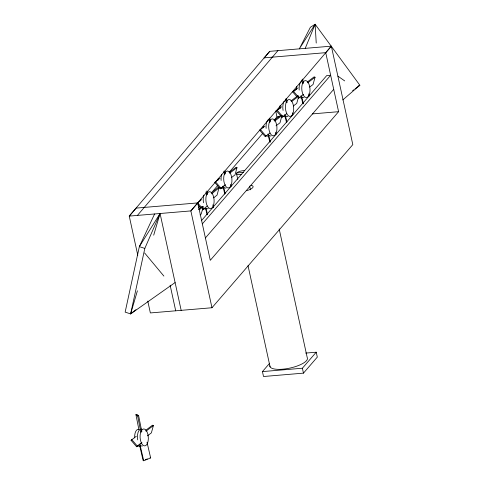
<?xml version="1.0" encoding="UTF-8"?>
<svg xmlns="http://www.w3.org/2000/svg" width="485" height="485" viewBox="0 0 485 485"><rect width="100%" height="100%" fill="white"/><g stroke="black" fill="none" stroke-linecap="round" stroke-linejoin="round"><path stroke-width="0.73" d="M154.6 213.964L139.347 246.629L125.148 312.116L130.623 313.904L144.821 248.417L160.056 213.509L181.166 310.339M217.765 185.476L211.351 192.909L218.104 187.465L219.008 187.877L217.074 195.079L213.697 197.819M198.335 209.393L202.312 206.38L203.209 206.792L201.202 214.055L200.062 214.916M145.67 430.347L152.49 425.187L153.381 425.6L151.381 432.862L147.398 435.876M229.278 172.405L236.104 167.24L236.995 167.658L234.989 174.921L231.581 177.498M274.28 120.286L281.1 115.121L281.997 115.539L279.99 122.802L276.013 125.809M291.024 100.886L297.851 95.727L298.742 96.139L296.735 103.402L293.328 105.985M307.338 81.995L314.165 76.83L315.056 77.248L313.049 84.505L309.642 87.088M175.109 282.561L130.623 313.904L137.4 290.794M153.703 235.177L160.056 213.509L139.347 246.629L144.821 248.417M305.241 48.355L315.129 24.25L359.852 85.227L342.804 99.928M315.129 24.25L299.324 48.858L310.37 27.281L315.129 24.25L316.226 43.056M147.786 301.112L150.362 312.94L211.975 307.745L352.813 144.621L331.346 46.154L269.739 51.349L129.246 216.104L137.788 255.28M137.425 215.413L277.911 50.658M264.131 57.921L269.739 51.349M325.726 52.665L331.346 46.154L190.86 210.908L129.246 216.104L136.158 208.101L197.765 202.912L210.284 260.306L338.597 111.689L325.726 52.665L264.119 57.854M197.765 202.912L190.86 210.908L211.975 307.745M198.517 207.768L199.505 206.622M229.114 172.327L262.676 133.46M274.025 120.31L276.99 116.885L279.239 116.691M201.348 220.784L326.702 75.593L330.655 75.26L202.336 223.882M205.41 237.947L333.722 89.331M305.677 353.086L316.232 352.201L317.305 357.112L303.464 373.141L263.513 376.512L262.44 371.595L269.363 363.58M262.44 371.595L302.391 368.23L316.232 352.201M296.923 96.788L292.752 91.956L298.014 87.858M280.615 115.679L276.438 110.853L281.706 106.755M259.693 130.247L260.421 129.604L265.986 136.049L265.259 136.691L259.693 130.247L264.955 126.155M219.954 178.274L214.691 182.366L220.257 188.81L224.222 185.785M220.257 188.81L225.519 184.712M140.614 443.726L136.643 446.752L131.077 440.307L131.811 439.665L137.376 446.109L141.911 442.653M136.643 446.752L137.376 446.109M197.468 203.076L201.554 199.577M207.186 205.961L202.548 209.932L203.27 209.29L202.33 208.229M211.696 193.818L219.008 187.877M130.623 313.904L135.945 309.691M292.752 91.956L296.717 88.937M276.438 110.853L280.409 107.828M303.586 94.302L298.317 98.394L299.051 97.758L293.48 91.313M286.702 113.629L282.003 117.291L282.737 116.649L277.171 110.21M265.259 136.691L269.957 133.023M217.522 180.208L218.656 179.347M352.631 90.719L353.832 89.804M355.038 88.888L359.852 85.227L358.063 86.366M131.077 440.307L136.346 436.215M307.666 82.838L315.056 77.248M291.352 101.735L298.742 96.139M274.607 121.129L281.997 115.539M229.605 173.254L236.995 167.658M199.226 209.805L203.209 206.792M145.991 431.195L153.381 425.6M145.233 459.768L147.313 458.919M139.686 445.666L143.154 460.617L143.705 460.75L150.647 457.919L147.016 442.259M286.198 102.596L287.193 102.365L286.465 98.691M269.454 121.99L270.448 121.765L269.715 118.091M138.843 429.346L135.927 414.657L136.922 414.426L138.625 415.669L141.832 431.826L140.838 432.056M135.927 414.657L137.631 415.9L138.625 415.669M282.246 116.436L283.749 116.315M312.304 113.908L338.597 111.689M236.825 172.933L243.603 172.363M150.089 457.791L150.647 457.919M337.93 76.139L344.671 80.904M197.637 202.912L201.39 207.162M197.85 204.615L200.669 207.804M215.419 181.723L220.984 188.168M144.639 252.982L163.881 276.086M212.842 204.864L213.527 207.689M206.107 208.556L207.489 214.2M205.549 208.411L207.101 214.764M308.69 93.908L309.188 96.042M301.919 97.449L303.404 103.857M301.361 97.315L302.846 103.723M292.376 112.799L292.873 114.939M285.604 116.339L286.926 122.038M285.047 116.212L286.532 122.62M275.632 132.199L276.129 134.333M268.854 135.739L270.339 142.147M268.302 135.606L269.787 142.014M230.63 184.318L231.127 186.452M223.858 187.859L225.173 193.551M223.3 187.725L224.785 194.133M140.244 445.8L143.705 460.75M275.704 110.986L276.99 116.885M279.178 228.956L307.205 357.5A19.236 6.038 -12.3 0 1 290.248 368.018A19.236 6.038 -12.3 0 1 269.812 365.86M302.391 368.23L303.464 373.141M249.666 186.107L250.472 189.787M236.486 173.509L237.771 179.401M248.023 265.665L270.09 366.878M170.132 285.21L175.709 310.8M206.786 191.017L207.556 194.667M205.949 191.993L206.41 194.182M302.634 79.067L303.507 83.468M301.785 80.031L302.367 82.965M285.471 98.922L286.053 101.862M268.866 119.055L269.308 121.256M224.864 170.944L225.446 173.885M223.87 171.175L224.452 174.115M137.631 415.9L140.692 431.323M251.072 185.306A8.585 2.698 -12.3 0 1 246.38 190.738M241.445 174.309A5.293 1.661 -12.3 0 1 236.722 173.024L237.292 172.514A5.293 1.661 -12.3 0 1 244.452 170.593M208.253 208.72A8.481 4.11 86.3 0 1 206.113 208.101M203.53 202.779A8.481 4.11 86.3 0 1 203.858 195.091M205.446 208.902A8.481 4.11 86.3 0 1 203.312 208.283M200.444 200.778A8.481 4.11 86.3 0 1 200.414 199.299M226.004 188.071A8.481 4.11 86.3 0 1 222.894 186.185M221.13 180.468A8.481 4.11 86.3 0 1 221.742 174.273M223.197 188.247A8.481 4.11 86.3 0 1 221.057 187.531M218.268 179.917A8.481 4.11 86.3 0 1 218.256 178.444M271 135.952A8.481 4.11 86.3 0 1 267.896 134.066M266.132 128.349A8.481 4.11 86.3 0 1 267.193 121.092M267.453 120.638A8.481 4.11 86.3 0 1 268.35 119.601M268.193 136.127A8.481 4.11 86.3 0 1 266.059 135.412M263.27 127.797A8.481 4.11 86.3 0 1 263.252 126.324M286.835 101.068A8.487 4.11 86.3 0 1 293.601 106.888A8.487 4.11 86.3 0 1 288.478 115.866A8.487 4.11 86.3 0 1 286.574 101.523M287.75 116.552A8.481 4.11 86.3 0 1 284.646 114.672M283.082 110.404A8.481 4.11 86.3 0 1 284.204 101.244M284.944 116.733A8.481 4.11 86.3 0 1 282.803 116.018M280.021 108.397A8.481 4.11 86.3 0 1 280.112 105.494M304.065 97.661A8.481 4.11 86.3 0 1 300.955 95.775M299.19 90.058A8.481 4.11 86.3 0 1 301.409 81.31M301.258 97.837A8.481 4.11 86.3 0 1 299.118 97.121M296.329 89.507A8.481 4.11 86.3 0 1 296.426 86.597M141.475 430.528A8.487 4.11 86.3 0 1 148.24 436.342A8.487 4.11 86.3 0 1 143.117 445.327A8.487 4.11 86.3 0 1 141.214 430.983M142.39 446.012A8.481 4.11 86.3 0 1 139.286 444.127M137.722 439.865A8.481 4.11 86.3 0 1 139.741 429.661M140.759 429.158A8.481 4.11 86.3 0 1 141.838 429.231M139.583 446.194A8.481 4.11 86.3 0 1 137.449 445.479M134.66 437.858A8.481 4.11 86.3 0 1 139.031 429.413M206.489 194.915A8.487 4.11 86.3 0 0 209.811 208.532A8.487 4.11 86.3 0 0 213.649 196.989A8.487 4.11 86.3 0 0 206.489 194.915M224.373 174.097A8.487 4.11 86.3 0 0 227.556 187.834A8.487 4.11 86.3 0 0 231.527 176.492A8.487 4.11 86.3 0 0 224.373 174.097M269.375 121.977A8.487 4.11 86.3 0 0 272.558 135.715A8.487 4.11 86.3 0 0 276.529 124.372A8.487 4.11 86.3 0 0 269.375 121.977M302.434 83.687A8.487 4.11 86.3 0 0 305.617 97.424A8.487 4.11 86.3 0 0 309.588 86.081A8.487 4.11 86.3 0 0 302.434 83.687"/></g></svg>
